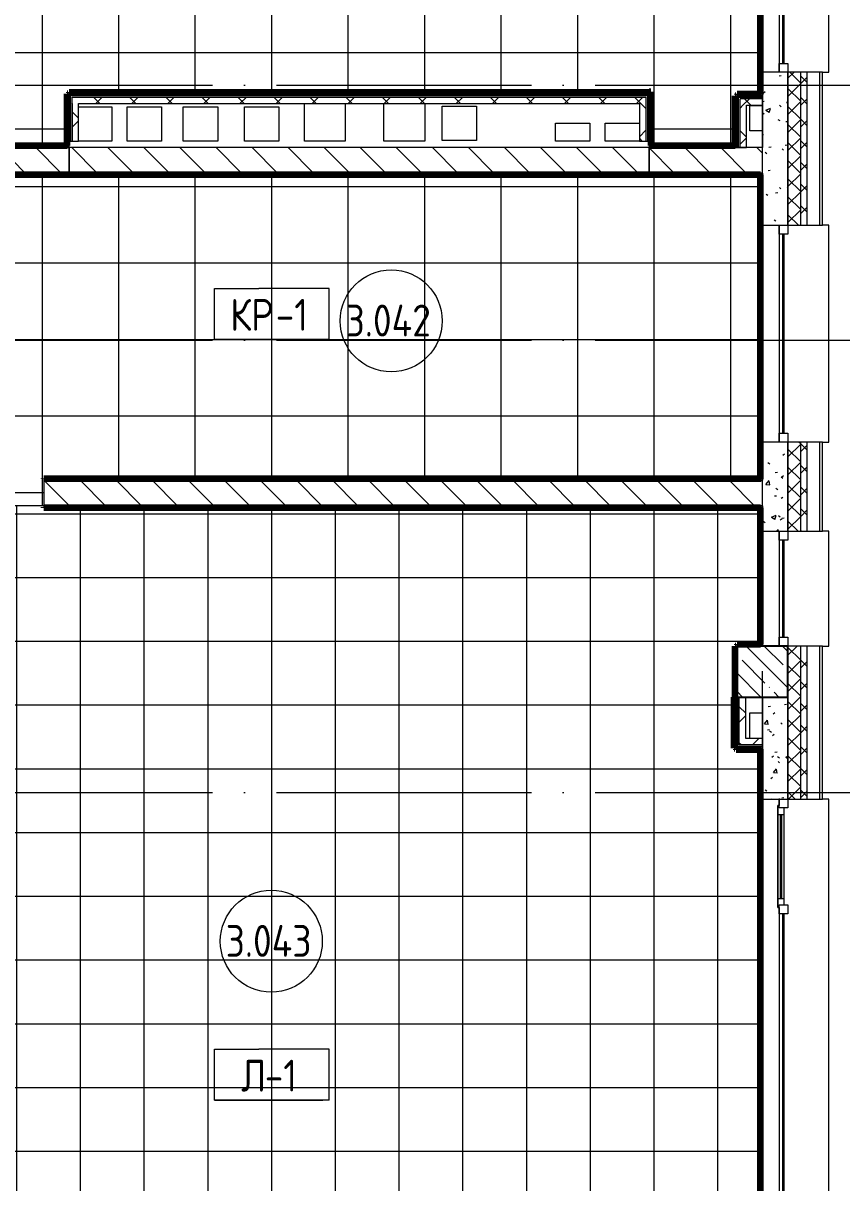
# Model space of a CAD drawing. Header units: millimetres. Extents: x 97 to 215964, y -4577 to 60645.
# Drawn here: x 205748 to 212170, y 36915 to 46010 of the extents above; entities that cross this region are included whole.
import ezdxf

# ---------------------------------------------------------------- set-up
doc = ezdxf.new("R2010")
doc.units = ezdxf.units.MM
doc.linetypes.add('ADSK_Линия сетки', pattern=[2500, 2000, -250, 0, -250])
for name, color, linetype, lineweight in [('A-AREA-____-IDEN', 2, 'Continuous', 20), ('A-FLOR-____-IDEN', 11, 'Continuous', 20), ('A-FLOR-____-OTLN', 192, 'Continuous', 9), ('A-FLOR-____-PATT', 8, 'Continuous', 9), ('A-GLAZ-____-MCUT', 151, 'Continuous', 9), ('A-GLAZ-____-OTLN', 151, 'Continuous', 9), ('A-WALL-____-MCUT', 113, 'Continuous', 9), ('A-WALL-____-PATT', 111, 'Continuous', 9), ('A-WALL-FNSH-MCUT', 113, 'Continuous', 9), ('I-WALL-____-OTLN', 2, 'Continuous', 9), ('S-COLS-____-MCUT', 52, 'Continuous', 9), ('S-COLS-____-OTLN', 52, 'Continuous', 9), ('S-GRID-____-OTLN', 1, 'Continuous', 9)]:
    doc.layers.add(name, color=color, linetype=linetype, lineweight=lineweight)
doc.styles.add('GOST Common', font='GOST_Common.ttf', dxfattribs={"width": 0.9, "height": 250})
pattern_1 = [(135, (0, 0), (-141.42136, -141.42136), [])]
pattern_2 = [(45, (0, 0), (-141.42136, 141.42136), []), (135, (0, 0), (-141.42136, -141.42136), [])]
pattern_3 = [(50, (0, 0), (364.36793, -31.8783), [38.1, -419.1]), (355, (0, 0), (-70.48585, 382.1133), [30.48, -335.28]), (100.451, (30.36, -2.66), (293.885, 350.2334), [32.38, -356.18]), (46.184, (0, 101.6), (542.1585, -84.0858), [57.15, -628.65]), (96.636, (45.2, 94.6), (474.8049, 494.8554), [48.57, -534.27]), (351.184, (0, 101.6), (474.8102, 494.85), [45.72, -502.92]), (21, (50.8, 76.2), (303.22847, -204.53046), [38.1, -419.1]), (326, (50.8, 76.2), (123.6039, 368.37604), [30.48, -335.28]), (71.451, (76.07, 59.16), (426.8341, 163.8427), [32.38, -356.18]), (37.5, (0, 0), (6.17665, 169.11015), [16.764, -314.452, 16.764, -323.596, -336.55]), (37.5, (0, 0), (6.17665, 169.11015), [-671.576, 16.764, -319.786]), (7.5, (0, 0), (133.63888, 200.3615), [16.764, -177.292, 16.764, -306.832, -128.27]), (7.5, (0, 0), (133.63888, 200.3615), [-517.652, 16.764, -111.506]), (327.5, (-113.28, 0), (271.18182, -11.45836), [16.764, -110.236, 16.764, -379.476, -525.78]), (327.5, (-113.28, 0), (271.18182, -11.45836), [-523.24, 16.764, -509.016]), (317.5, (-164.08, 0), (296.2585, 50.85285), [16.764, -148.336, 16.764, -246.38, -373.38]), (317.5, (-164.08, 0), (296.2585, 50.85285), [-428.244, 16.764, -356.616])]

# ---------------------------------------------------------------- blocks, each defined once
blk = doc.blocks.new('Окно_СКБ_1Ст1 - 120_Окно_СКБ_1Ст_1700_ОК19Л-29018914-О_АИ_ПП_8_400_Целиком')
at = {"layer": 'A-GLAZ-____-MCUT', "color": 90}
for p, q in [((-850, -195), (-850, -125)), ((-850, -125), (-780, -125)), ((-780, -125), (-780, -195)), ((780, -195), (780, -125)), ((780, -125), (850, -125)), ((850, -125), (850, -195)), ((-780, -195), (-850, -195)), ((850, -195), (780, -195))]:
    blk.add_line(p, q, dxfattribs=at)
at = {"layer": 'A-GLAZ-____-MCUT', "color": 10, "lineweight": 5}
for p, q in [((780, -155), (-780, -155)), ((780, -165), (-780, -165))]:
    blk.add_line(p, q, dxfattribs=at)
at = {"layer": 'A-GLAZ-____-OTLN', "color": 10, "lineweight": 5}
blk.add_line((-850, -195), (850, -195), dxfattribs=at)
blk = doc.blocks.new('Окно_СКБ_1Ст1 - 120_Окно_СКБ_1Ст_900_ОК4_EI30-35456439-О_АИ_ПП_8_400_Целиком')
at = {"layer": 'A-GLAZ-____-MCUT', "color": 90}
for p, q in [((-450, -195), (-450, -125)), ((-450, -125), (-380, -125)), ((-380, -125), (-380, -195)), ((380, -195), (380, -125)), ((380, -125), (450, -125)), ((450, -125), (450, -195)), ((-380, -195), (-450, -195)), ((450, -195), (380, -195))]:
    blk.add_line(p, q, dxfattribs=at)
at = {"layer": 'A-GLAZ-____-MCUT', "color": 10, "lineweight": 5}
for p, q in [((380, -155), (-380, -155)), ((380, -165), (-380, -165))]:
    blk.add_line(p, q, dxfattribs=at)
at = {"layer": 'A-GLAZ-____-OTLN', "color": 10, "lineweight": 5}
blk.add_line((-450, -195), (450, -195), dxfattribs=at)
blk = doc.blocks.new('Окно_СКБ_2Ст1 - Окно_СКБ_2Ст 3300_ОК2л-29018870-О_АИ_ПП_8_400_Целиком')
at = {"layer": 'A-GLAZ-____-MCUT', "color": 90}
for p, q in [((-1650, -195), (-1650, -125)), ((-1650, -125), (-1580, -125)), ((-1580, -125), (-1580, -195)), ((-820, -155), (-1580, -155)), ((-1580, -155), (-1580, -195)), ((-1530, -205), (-1530, -155)), ((-870, -205), (-870, -155)), ((-820, -195), (-820, -125)), ((-820, -125), (-750, -125)), ((-820, -195), (-820, -155)), ((-750, -125), (-750, -195)), ((1580, -195), (1580, -125)), ((1580, -125), (1650, -125)), ((1650, -125), (1650, -195)), ((-1580, -195), (-1650, -195)), ((-1580, -195), (-1600, -195)), ((-1600, -195), (-1600, -205)), ((-1600, -205), (-800, -205)), ((-800, -205), (-1600, -205)), ((-750, -195), (-820, -195)), ((-800, -195), (-820, -195)), ((-800, -205), (-800, -195)), ((1650, -195), (1580, -195))]:
    blk.add_line(p, q, dxfattribs=at)
at = {"layer": 'A-GLAZ-____-MCUT', "color": 10, "lineweight": 5}
for p, q in [((-1530, -175), (-870, -175)), ((1580, -155), (-750, -155)), ((1580, -165), (-750, -165)), ((-870, -185), (-1530, -185))]:
    blk.add_line(p, q, dxfattribs=at)
at = {"layer": 'A-GLAZ-____-OTLN', "color": 10, "lineweight": 5}
for p, q in [((-1650, -195), (-1600, -195)), ((-800, -195), (1650, -195))]:
    blk.add_line(p, q, dxfattribs=at)
blk = doc.blocks.new('WNW_Отлив1 - Отлив_металлический 2-28598290-О_АИ_ПП_8_400_Целиком')
at = {"layer": 'A-GLAZ-____-OTLN', "color": 10, "lineweight": 5}
for p, q in [((1650, 320), (-1650, 320)), ((-1650, 320), (-1650, 270)), ((1650, 270), (1650, 320))]:
    blk.add_line(p, q, dxfattribs=at)
blk = doc.blocks.new('WNW_Отлив1 - Отлив_металлический 2-28595994-О_АИ_ПП_8_400_Целиком')
at = {"layer": 'A-GLAZ-____-OTLN', "color": 10, "lineweight": 5}
for p, q in [((850, 320), (-850, 320)), ((-850, 320), (-850, 270)), ((850, 270), (850, 320))]:
    blk.add_line(p, q, dxfattribs=at)
blk = doc.blocks.new('WNW_Отлив1 - Отлив_металлический 2-28596055-О_АИ_ПП_8_400_Целиком')
at = {"layer": 'A-GLAZ-____-OTLN', "color": 10, "lineweight": 5}
for p, q in [((450, 320), (-450, 320)), ((-450, 320), (-450, 270)), ((450, 270), (450, 320))]:
    blk.add_line(p, q, dxfattribs=at)
blk = doc.blocks.new('BSC_Колонна _Прямоугольная - 400x400-V85-О_АИ_ПП_8_400_Целиком')
at = {"layer": 'S-COLS-____-OTLN', "lineweight": 5}
h = blk.add_hatch(dxfattribs=at)
h.set_pattern_fill('FP_95', color=256, style=0, pattern_type=2)
h.set_pattern_definition([(135, (-152749.98, -40925), (-142.56192, -142.56192), []), (135, (-152607.42, -40925), (-142.56192, -142.56192), [252.016, -50.403, 3.353, -47.05])])
h.paths.add_polyline_path([(-200, -200), (200, -200), (200, 200), (-200, 200)])
at = {"layer": 'S-COLS-____-MCUT', "color": 130, "lineweight": 25}
for p, q in [((200, 200), (-200, 200)), ((-200, 200), (-200, -200)), ((200, -200), (200, 200)), ((-200, -200), (200, -200))]:
    blk.add_line(p, q, dxfattribs=at)
blk = doc.blocks.new('0083_СОШ675_АР_R22_rvt-1-О_АИ_ПП_8_400_Целиком')
at = {"layer": 'A-WALL-____-PATT', "lineweight": 5}
h = blk.add_hatch(dxfattribs=at)
h.set_pattern_fill('FP_9', color=10, style=0, pattern_type=2)
h.set_pattern_definition([(135, (0, 0), (-84.85281, -84.85281), []), (225, (0, 0), (84.85281, -84.85281), [])])
h.paths.add_polyline_path([(153050, -275), (153100, -275), (153100, 625), (153050, 625), (153050, -175)])
h.paths.add_polyline_path([(153100, 2325), (153100, 3025), (153050, 3025), (153050, 2325)])
h.paths.add_polyline_path([(153100, 3925), (153100, 5125), (153050, 5125), (153050, 3925)])
h.paths.add_polyline_path([(153050, 8425), (153100, 8425), (153100, 9625), (153050, 9625)])
h.paths.add_polyline_path([(153100, 11325), (153100, 12025), (153050, 12025), (153050, 11325)])
h.paths.add_polyline_path([(153050, 12925), (153100, 12925), (153100, 14125), (153050, 14125), (153050, 13803.3)])
h.paths.add_polyline_path([(153050, 15025), (153100, 15025), (153100, 15725), (153050, 15725)])
h.paths.add_polyline_path([(153050, 17425), (153100, 17425), (153100, 18625), (153050, 18625), (153050, 17711.4)])
h.paths.add_polyline_path([(153050, 21925), (153100, 21925), (153100, 23125), (153050, 23125)])
h.paths.add_polyline_path([(153050, 26425), (153100, 26425), (153100, 27625), (153050, 27625)])
h.paths.add_polyline_path([(153050, 29325), (153100, 29325), (153100, 30025), (153050, 30025), (153050, 29435.8)])
h.paths.add_polyline_path([(153100, 30925), (153100, 32125), (153050, 32125), (153050, 30925)])
h.paths.add_polyline_path([(153100, 35425), (153100, 36625), (153050, 36625), (153050, 35425)])
h.paths.add_polyline_path([(153050, 39925), (153100, 39925), (153100, 41125), (153050, 41125)])
h.paths.add_polyline_path([(153100, 42025), (153100, 42725), (153050, 42725), (153050, 42025)])
h.paths.add_polyline_path([(153050, 44425), (153100, 44425), (153100, 45625), (153050, 45625), (153050, 45068.3)])
h.paths.add_polyline_path([(153100, 47325), (153100, 48025), (153050, 48025), (153050, 47325)])
h.paths.add_polyline_path([(153050, 48925), (153100, 48925), (153100, 50125), (153050, 50125), (153050, 48976.4)])
h.paths.add_polyline_path([(153100, 53425), (153100, 54625), (153050, 54625), (153050, 53425)])
h.paths.add_polyline_path([(153100, 57925), (153100, 59075), (153050, 59075), (153050, 57925)])
h = blk.add_hatch(dxfattribs=at)
h.set_pattern_fill('FP_16', color=10, style=0, pattern_type=2)
h.set_pattern_definition([(45, (0, 0), (-70.71068, 70.71068), []), (135, (0, 0), (-70.71068, -70.71068), [])])
h.paths.add_polyline_path([(153050, -175), (153050, 625), (152950, 625), (152950, -175)])
h.paths.add_polyline_path([(153050, 2325), (153050, 3025), (152950, 3025), (152950, 2325)])
h.paths.add_polyline_path([(153050, 3925), (153050, 5125), (152950, 5125), (152950, 3925)])
h.paths.add_polyline_path([(152950, 8425), (153050, 8425), (153050, 9625), (152950, 9625), (152950, 8825)])
h.paths.add_polyline_path([(152950, 11325), (153050, 11325), (153050, 12025), (152950, 12025)])
h.paths.add_polyline_path([(152950, 12925), (153050, 12925), (153050, 14125), (152950, 14125), (152950, 13325)])
h.paths.add_polyline_path([(153050, 15025), (153050, 15725), (152950, 15725), (152950, 15025)])
h.paths.add_polyline_path([(152950, 17425), (153050, 17425), (153050, 18625), (152950, 18625), (152950, 17711.4)])
h.paths.add_polyline_path([(152950, 21925), (153050, 21925), (153050, 23125), (152950, 23125), (152950, 22325)])
h.paths.add_polyline_path([(152950, 26425), (153050, 26425), (153050, 27625), (152950, 27625), (152950, 26825)])
h.paths.add_polyline_path([(152950, 29325), (153050, 29325), (153050, 30025), (152950, 30025), (152950, 29435.8)])
h.paths.add_polyline_path([(153050, 30925), (153050, 32125), (152950, 32125), (152950, 30925)])
h.paths.add_polyline_path([(153050, 35425), (153050, 36625), (152950, 36625), (152950, 35425)])
h.paths.add_polyline_path([(152950, 39925), (153050, 39925), (153050, 41125), (152950, 41125), (152950, 40725)])
h.paths.add_polyline_path([(152950, 42025), (153050, 42025), (153050, 42725), (152950, 42725)])
h.paths.add_polyline_path([(152950, 44425), (153050, 44425), (153050, 45625), (152950, 45625), (152950, 45068.3)])
h.paths.add_polyline_path([(153050, 47325), (153050, 48025), (152950, 48025), (152950, 47325)])
h.paths.add_polyline_path([(152950, 48925), (153050, 48925), (153050, 50125), (152950, 50125), (152950, 48976.4)])
h.paths.add_polyline_path([(153050, 53425), (153050, 54625), (152950, 54625), (152950, 53425)])
h.paths.add_polyline_path([(152950, 57925), (153050, 57925), (153050, 58975), (152950, 58975), (152950, 58575)])
h = blk.add_hatch(dxfattribs=at)
h.set_pattern_fill('FP_69', color=10, style=0, pattern_type=2)
h.set_pattern_definition(pattern_3)
h.paths.add_polyline_path([(152924.5, 42025), (152950, 42025), (152950, 42725), (152750, 42725), (152750, 42025)])
h.paths.add_polyline_path([(152750, 44425), (152950, 44425), (152950, 45625), (152750, 45625), (152750, 44835)])
h = blk.add_hatch(dxfattribs=at)
h.set_pattern_fill('FP_17', color=252, style=0, pattern_type=2)
h.set_pattern_definition(pattern_2)
h.paths.add_polyline_path([(147385, 45380), (151785, 45380), (151785, 45430), (147335, 45430), (147335, 45380)])
h = blk.add_hatch(dxfattribs=at)
h.set_pattern_fill('FP_17', color=252, style=0, pattern_type=2)
h.set_pattern_definition(pattern_2)
h.paths.add_polyline_path([(151835, 45085), (151835, 45430), (151785, 45430), (151785, 45085)])
h = blk.add_hatch(dxfattribs=at)
h.set_pattern_fill('FP_17', color=252, style=0, pattern_type=2)
h.set_pattern_definition(pattern_2)
h.paths.add_polyline_path([(152575, 45366), (152750, 45366), (152750, 45416), (152575, 45416)])
h = blk.add_hatch(dxfattribs=at)
h.set_pattern_fill('FP_17', color=252, style=0, pattern_type=2)
h.set_pattern_definition(pattern_2)
h.paths.add_polyline_path([(147385, 45085), (147385, 45380), (147335, 45380), (147335, 45085)])
h = blk.add_hatch(dxfattribs=at)
h.set_pattern_fill('FP_17', color=252, style=0, pattern_type=2)
h.set_pattern_definition(pattern_2)
h.paths.add_polyline_path([(152625, 45035), (152625, 45366), (152575, 45366), (152575, 45035)])
h = blk.add_hatch(dxfattribs=at)
h.set_pattern_fill('FP_10', color=10, style=0, pattern_type=2)
h.set_pattern_definition(pattern_1)
h.paths.add_polyline_path([(145660, 44835), (147310, 44835), (147310, 45035), (145660, 45035)])
h = blk.add_hatch(dxfattribs=at)
h.set_pattern_fill('FP_10', color=10, style=0, pattern_type=2)
h.set_pattern_definition(pattern_1)
h.paths.add_polyline_path([(151860, 44835), (151860, 45035), (147310, 45035), (147310, 44835), (151666.7, 44835)])
h = blk.add_hatch(dxfattribs=at)
h.set_pattern_fill('FP_10', color=10, style=0, pattern_type=2)
h.set_pattern_definition(pattern_1)
h.paths.add_polyline_path([(152750, 44835), (152750, 45035), (151860, 45035), (151860, 44835), (152295.6, 44835)])
h = blk.add_hatch(dxfattribs=at)
h.set_pattern_fill('FP_10', color=10, style=0, pattern_type=2)
h.set_pattern_definition(pattern_1)
h.paths.add_polyline_path([(152750, 42225), (152750, 42425), (147111.1, 42425), (147111.1, 42225), (151666.7, 42225)])
h.paths.add_polyline_path([(145580, 42225), (145861.1, 42225), (145861.1, 42425), (145580, 42425)])
h = blk.add_hatch(dxfattribs=at)
h.set_pattern_fill('FP_17', color=252, style=0, pattern_type=2)
h.set_pattern_definition(pattern_2)
h.paths.add_polyline_path([(152568, 40400.1), (152618, 40400.1), (152618, 40725), (152568, 40725), (152568, 40671.7)])
h = blk.add_hatch(dxfattribs=at)
h.set_pattern_fill('FP_69', color=10, style=0, pattern_type=2)
h.set_pattern_definition(pattern_3)
h.paths.add_polyline_path([(152950, 36225), (152950, 36225), (152950, 36625), (152750, 36625), (152750, 36225), (152924.5, 36225)])
h.paths.add_polyline_path([(152750, 39925), (152950, 39925), (152950, 40725), (152750, 40725), (152750, 40183.1)])
h = blk.add_hatch(dxfattribs=at)
h.set_pattern_fill('FP_17', color=252, style=0, pattern_type=2)
h.set_pattern_definition(pattern_2)
h.paths.add_polyline_path([(152610, 40350.1), (152750, 40350.1), (152750, 40400.1), (152568, 40400.1), (152568, 40350.1)])
at = {"layer": 'A-FLOR-____-OTLN', "color": 90}
for p, q in [((147385, 45355), (147646, 45355)), ((147646, 45355), (147646, 45085)), ((147766, 45085), (147766, 45355)), ((147766, 45355), (148036, 45355)), ((148036, 45355), (148036, 45085)), ((148206, 45085), (148206, 45355)), ((148206, 45355), (148476, 45355)), ((148476, 45355), (148476, 45085)), ((148686, 45085), (148686, 45355)), ((148686, 45355), (148956, 45355)), ((148956, 45355), (148956, 45085)), ((149156, 45085), (149156, 45380)), ((149476, 45380), (149476, 45085)), ((149780, 45085), (149780, 45380)), ((150100, 45380), (150100, 45085)), ((150236, 45090), (150236, 45360)), ((150236, 45360), (150506, 45360)), ((150506, 45360), (150506, 45090)), ((152650, 45165), (152650, 45365)), ((152650, 45365), (152750, 45365)), ((151126, 45085), (151126, 45225)), ((151126, 45225), (151396, 45225)), ((151396, 45225), (151396, 45085)), ((151516, 45085), (151516, 45225)), ((151516, 45225), (151785, 45225)), ((152750, 45165), (152650, 45165)), ((147646, 45085), (147385, 45085)), ((148036, 45085), (147766, 45085)), ((148476, 45085), (148206, 45085)), ((148956, 45085), (148686, 45085)), ((149476, 45085), (149156, 45085)), ((150100, 45085), (149780, 45085)), ((150506, 45090), (150236, 45090)), ((151396, 45085), (151126, 45085)), ((151785, 45085), (151516, 45085)), ((152650, 40400.1), (152650, 40600)), ((152650, 40600), (152750, 40600))]:
    blk.add_line(p, q, dxfattribs=at)
at = {"layer": 'A-WALL-____-MCUT', "color": 50, "lineweight": 13}
for p, q in [((152750, 45625), (152750, 45035)), ((152950, 45625), (152750, 45625)), ((152950, 45625), (152950, 44425)), ((152950, 44425), (152950, 45625)), ((153100, 45625), (153050, 45625)), ((153050, 44425), (153050, 45625)), ((153100, 44425), (153100, 45625)), ((147335, 45430), (151785, 45430)), ((147335, 45380), (147335, 45430)), ((151785, 45430), (151835, 45430)), ((151835, 45430), (151835, 45085)), ((152575, 45366), (152575, 45416)), ((152750, 45416), (152575, 45416)), ((152750, 45366), (152750, 45416)), ((147335, 45380), (147335, 45085)), ((147385, 45380), (151785, 45380)), ((147385, 45085), (147385, 45380)), ((151785, 45380), (151785, 45085)), ((152575, 45035), (152575, 45366)), ((152625, 45035), (152625, 45366)), ((152625, 45366), (152750, 45366)), ((147310, 45035), (145660, 45035)), ((151860, 45035), (147310, 45035)), ((147310, 45035), (147310, 44835)), ((147310, 44835), (147310, 45035)), ((147335, 45085), (147385, 45085)), ((151785, 45085), (151835, 45085)), ((152750, 45035), (151860, 45035)), ((151860, 45035), (151860, 44835)), ((151860, 44835), (151860, 45035)), ((152575, 45035), (152625, 45035)), ((145660, 44835), (147310, 44835)), ((147310, 44835), (151860, 44835)), ((151860, 44835), (152750, 44835)), ((152750, 44835), (152750, 44425)), ((152750, 44425), (152950, 44425)), ((153050, 44425), (153100, 44425)), ((152750, 42725), (152750, 42425)), ((152950, 42725), (152750, 42725)), ((152950, 42725), (152950, 42025)), ((152950, 42025), (152950, 42725)), ((153100, 42725), (153050, 42725)), ((153050, 42025), (153050, 42725)), ((153100, 42025), (153100, 42725)), ((152750, 42425), (147111.1, 42425)), ((147111.1, 42425), (147111.1, 42225)), ((147111.1, 42225), (152750, 42225)), ((152750, 42225), (152750, 42025)), ((152750, 42025), (152950, 42025)), ((153050, 42025), (153100, 42025)), ((153100, 41125), (153050, 41125)), ((153050, 39925), (153050, 41125)), ((153100, 39925), (153100, 41125)), ((152568, 40400.1), (152568, 40725)), ((152618, 40400.1), (152618, 40725)), ((152750, 40725), (152750, 39925)), ((152950, 40725), (152950, 39925)), ((152950, 39925), (152950, 40725)), ((152568, 40350.1), (152568, 40400.1)), ((152750, 40400.1), (152618, 40400.1)), ((152750, 40350.1), (152750, 40400.1)), ((152750, 40350.1), (152568, 40350.1)), ((152750, 39925), (152950, 39925)), ((153050, 39925), (153100, 39925))]:
    blk.add_line(p, q, dxfattribs=at)
at = {"layer": 'A-WALL-____-MCUT', "color": 90}
for p, q in [((153050, 45625), (152950, 45625)), ((153200, 45625), (153100, 45625)), ((152950, 44425), (153050, 44425)), ((153100, 44425), (153200, 44425)), ((153050, 42725), (152950, 42725)), ((153200, 42725), (153100, 42725)), ((152950, 42025), (153050, 42025)), ((153100, 42025), (153200, 42025)), ((153050, 41125), (152950, 41125)), ((153200, 41125), (153100, 41125)), ((152950, 39925), (153050, 39925)), ((153100, 39925), (153200, 39925))]:
    blk.add_line(p, q, dxfattribs=at)
at = {"layer": 'A-WALL-____-MCUT', "color": 10, "lineweight": 5}
for p, q in [((153200, 44425), (153200, 45625)), ((147322.5, 45442.5), (151785, 45442.5)), ((147322.5, 45430), (147322.5, 45442.5)), ((147322.5, 45380), (147322.5, 45430)), ((151785, 45442.5), (151835, 45442.5)), ((151835, 45442.5), (151847.5, 45442.5)), ((151847.5, 45442.5), (151847.5, 45085)), ((152562.5, 45416), (152562.5, 45428.5)), ((152750, 45428.5), (152562.5, 45428.5)), ((152562.5, 45366), (152562.5, 45416)), ((147322.5, 45380), (147322.5, 45085)), ((152562.5, 45035), (152562.5, 45366)), ((152750, 44835), (152750, 45035)), ((153200, 42025), (153200, 42725)), ((152750, 42225), (152750, 42425)), ((153200, 39925), (153200, 41125)), ((152555.5, 40400.1), (152555.5, 40725)), ((152555.5, 40350.1), (152555.5, 40400.1)), ((152555.5, 40337.6), (152555.5, 40350.1)), ((152750, 40337.6), (152555.5, 40337.6))]:
    blk.add_line(p, q, dxfattribs=at)
at = {"layer": 'A-WALL-FNSH-MCUT', "color": 90}
for p, q in [((153220, 45625), (153200, 45625)), ((153220, 44425), (153220, 45625)), ((151785, 45455), (147310, 45455)), ((147310, 45455), (147310, 45442.5)), ((147310, 45442.5), (147310, 45430)), ((147310, 45430), (147310, 45380)), ((151835, 45455), (151785, 45455)), ((151847.5, 45455), (151835, 45455)), ((151860, 45455), (151847.5, 45455)), ((151860, 45085), (151860, 45455)), ((152750, 45441), (152550, 45441)), ((152550, 45441), (152550, 45428.5)), ((152550, 45428.5), (152550, 45416)), ((152550, 45416), (152550, 45366)), ((152750, 45428.5), (152750, 45441)), ((152750, 45416), (152750, 45428.5)), ((147310, 45380), (147310, 45085)), ((152550, 45366), (152550, 45035)), ((147310, 45085), (147322.5, 45085)), ((147322.5, 45085), (147335, 45085)), ((151835, 45085), (151847.5, 45085)), ((151847.5, 45085), (151860, 45085)), ((152550, 45035), (152562.5, 45035)), ((152562.5, 45035), (152575, 45035)), ((153200, 44425), (153220, 44425)), ((153220, 42725), (153200, 42725)), ((153220, 42025), (153220, 42725)), ((153200, 42025), (153220, 42025)), ((153220, 41125), (153200, 41125)), ((153220, 39925), (153220, 41125)), ((152543, 40725), (152543, 40400.1)), ((152550, 40725), (152543, 40725)), ((152543, 40400.1), (152543, 40350.1)), ((152543, 40350.1), (152543, 40337.6)), ((152543, 40337.6), (152543, 40325.1)), ((152543, 40325.1), (152750, 40325.1)), ((152750, 40337.6), (152750, 40350.1)), ((152750, 40325.1), (152750, 40337.6)), ((153200, 39925), (153220, 39925))]:
    blk.add_line(p, q, dxfattribs=at)
at = {"layer": 'I-WALL-____-OTLN', "color": 90}
for p, q in [((152750, 45625), (152750, 47325)), ((152750, 42725), (152750, 44425)), ((152750, 41125), (152750, 42025)), ((152750, 36625), (152750, 39925))]:
    blk.add_line(p, q, dxfattribs=at)
at = {"layer": 'A-GLAZ-____-OTLN', "color": 90, "lineweight": 9, "rotation": 269.9999999999999}
for name, p in [('Окно_СКБ_1Ст1 - 120_Окно_СКБ_1Ст_1700_ОК19Л-29018914-О_АИ_ПП_8_400_Целиком', (153075, 46475)), ('WNW_Отлив1 - Отлив_металлический 2-28595994-О_АИ_ПП_8_400_Целиком', (152950, 46475)), ('Окно_СКБ_1Ст1 - 120_Окно_СКБ_1Ст_1700_ОК19Л-29018914-О_АИ_ПП_8_400_Целиком', (153075, 43575)), ('WNW_Отлив1 - Отлив_металлический 2-28595994-О_АИ_ПП_8_400_Целиком', (152950, 43575)), ('Окно_СКБ_1Ст1 - 120_Окно_СКБ_1Ст_900_ОК4_EI30-35456439-О_АИ_ПП_8_400_Целиком', (153075, 41575)), ('WNW_Отлив1 - Отлив_металлический 2-28596055-О_АИ_ПП_8_400_Целиком', (152950, 41575)), ('Окно_СКБ_2Ст1 - Окно_СКБ_2Ст 3300_ОК2л-29018870-О_АИ_ПП_8_400_Целиком', (153075, 38275)), ('WNW_Отлив1 - Отлив_металлический 2-28598290-О_АИ_ПП_8_400_Целиком', (152950, 38275))]:
    blk.add_blockref(name, p, dxfattribs=at)
at = {"layer": 'S-COLS-____-OTLN', "color": 90, "lineweight": 9}
blk.add_blockref('BSC_Колонна _Прямоугольная - 400x400-V85-О_АИ_ПП_8_400_Целиком', (152750, 40925), dxfattribs=at)
blk = doc.blocks.new('ADSK_Марка_Перекрытие - Типоразмер_ADSK_Марка-158127-О_АИ_ПП_8_400_Целиком')
at = {"layer": 'A-FLOR-____-IDEN'}
for p, q in [((-4.5, 4), (-1, 4)), ((-4.5, 0), (-4.5, 4)), ((4.5, 4), (-1, 4)), ((4.5, 0), (4.5, 4)), ((4.5, 0), (-4.5, 0)), ((-4.5, 0), (4, 0))]:
    blk.add_line(p, q, dxfattribs=at)
blk = doc.blocks.new('ADSK_Марка_Помещение_ОдноЗначение - Номер-159740-О_АИ_ПП_8_400_Целиком')
at = {"layer": 'A-AREA-____-IDEN'}
blk.add_circle((0, 0), 4, dxfattribs=at)

msp = doc.modelspace()

# ---------------------------------------------------------------- hatches: boundary and pattern name
at = {"layer": 'A-FLOR-____-PATT'}
h = msp.add_hatch(dxfattribs=at)
h.set_pattern_fill('FP_196', color=256, style=0, pattern_type=2)
h.set_pattern_definition([(90, (207697.96, 46380), (-600, 4e-14), []), (180, (207697.96, 46380), (-7e-14, -600), [])])
h.paths.add_polyline_path([(206092.887824, 45049.999414), (206092.887824, 45454.999414), (206097.887824, 45455), (206097.887824, 45465), (206107.887824, 45465), (206108.430379, 45469.999414), (210672.887824, 45470.474504), (210672.887824, 45050.474504), (211332.865903, 45050.474504), (211332.865903, 45440.999414), (211337.865903, 45441.201312), (211337.865903, 45450.999414), (211347.865903, 45450.999414), (211347.865903, 45455.999414), (211532.887824, 45455.999414), (211532.887824, 47310), (211347.865903, 47310), (211347.843981, 47315), (211337.865903, 47315), (211337.865903, 47325), (211332.865903, 47325.579975), (211332.865903, 47510), (206182.785269, 47510), (206182.763347, 47725), (204932.785269, 47725), (204932.785269, 47520), (204937.785269, 47520), (204937.785269, 47510), (204932.785269, 47510), (204932.785269, 47505), (204367.887824, 47505), (204367.887824, 47399.977542), (204492.887824, 47399.977542), (204550.063539, 47393.968132), (204604.740401, 47376.202543), (204654.528769, 47347.457216), (204697.252651, 47308.988459), (204731.04481, 47262.477542), (204754.428366, 47209.957216), (204766.381345, 47153.72287), (204766.381345, 47096.232215), (204754.428366, 47039.997869), (204729.02124, 46984.692337), (204695.605819, 46939.483811), (204650.163435, 46899.977542), (204604.740401, 46873.752541), (204550.063539, 46855.986952), (204490.235635, 46849.977542), (204367.887824, 46849.977542), (204367.887824, 46790), (204362.887824, 46790), (204362.887824, 46785), (204352.887824, 46785), (204352.887824, 46790), (204347.887824, 46790), (204347.887824, 46785), (204112.887824, 46785), (204112.887824, 46800), (203848.053069, 46800), (203848.053069, 45574.999), (204062.887824, 45574.999), (204062.887824, 45415), (204457.887824, 45415), (204457.887824, 45410), (204467.887824, 45410), (204467.887824, 45400), (204472.865903, 45399.431212), (204472.865903, 45049.999414), (206040.079714, 45049.999414)])
h.paths.add_polyline_path([(204539.717951, 47117.906474), (204535.835666, 47116.044116), (204537.887824, 47117.373197)])
h.paths.add_polyline_path([(204527.887824, 47104.977542), (204533.064205, 47105.659026), (204537.887824, 47107.657034), (204542.02996, 47110.835407), (204545.208332, 47114.977542), (204547.206341, 47119.801161), (204547.887824, 47124.977542), (204547.206341, 47130.153923), (204545.208332, 47134.977542), (204542.02996, 47139.119678), (204537.887824, 47142.29805), (204529.969864, 47144.703436), (204527.887824, 47144.977542), (204522.711443, 47144.296059), (204517.887824, 47142.29805), (204513.745689, 47139.119678), (204510.567316, 47134.977542), (204530.835666, 47134.6368), (204536.076606, 47132.854918), (204539.717951, 47132.04861), (204542.226638, 47127.497422), (204542.02996, 47121.91949), (204539.717951, 47117.906474), (204522.711443, 47114.977542), (204510.567316, 47114.977542), (204513.745689, 47110.835407), (204517.887824, 47107.657034), (204522.711443, 47105.659026)])
h = msp.add_hatch(dxfattribs=at)
h.set_pattern_fill('FP_174', color=256, style=0, pattern_type=2)
h.set_pattern_definition([(90, (207697.96, 43530), (-600, 4e-14), []), (180, (207697.96, 43530), (-7e-14, -600), [])])
h.paths.add_polyline_path([(204804.671054, 42225.000586), (205909.008417, 42225.001172), (205909.030339, 42425.000586), (205909.030339, 42425.18483), (205909.030339, 42440.18483), (211532.887824, 42440.18483), (211532.887824, 44820), (204362.88841, 44820), (204362.88841, 44344.19094), (204342.864601, 44344.19094), (204356.668944, 44335.529606), (204397.252651, 44298.987873), (204431.04481, 44252.476956), (204454.428366, 44199.956629), (204466.381345, 44143.722283), (204466.381345, 44086.231629), (204454.428366, 44029.997283), (204429.02124, 43974.691751), (204395.605819, 43929.483225), (204350.163435, 43889.976956), (204304.740401, 43863.751955), (204250.063539, 43845.986366), (204192.887824, 43839.976956), (204047.887824, 43839.976956), (204047.887824, 43944.998706), (203848.053069, 43944.952759), (203848.074991, 42694.998706), (204063.075577, 42694.998706), (204063.075577, 42440.18483), (204659.030339, 42440.18483), (204658.591508, 42425.18483), (204659.030339, 42424.997079), (204659.030339, 42225.000586)])
h.paths.add_polyline_path([(204239.717951, 44107.905888), (204235.835666, 44106.04353), (204237.887824, 44107.372611)])
h.paths.add_polyline_path([(204227.887824, 44094.976956), (204233.064205, 44095.65844), (204237.887824, 44097.656448), (204242.02996, 44100.83482), (204245.208332, 44104.976956), (204247.206341, 44109.800575), (204247.887824, 44114.976956), (204247.206341, 44120.153337), (204245.208332, 44124.976956), (204242.02996, 44129.119092), (204237.887824, 44132.297464), (204229.969864, 44134.70285), (204227.887824, 44134.976956), (204222.711443, 44134.295473), (204217.887824, 44132.297464), (204213.745689, 44129.119092), (204210.567316, 44124.976956), (204230.835666, 44124.636214), (204236.076606, 44122.854332), (204239.717951, 44122.048024), (204242.217951, 44117.565146), (204242.02996, 44111.918904), (204239.717951, 44107.905888), (204222.711443, 44104.976956), (204210.567316, 44104.976956), (204213.745689, 44100.83482), (204217.887824, 44097.656448), (204222.711443, 44095.65844)])
h = msp.add_hatch(dxfattribs=at)
h.set_pattern_fill('FP_194', color=256, style=0, pattern_type=2)
h.set_pattern_definition([(180, (207697.87, 37162.5), (-6e-14, -500), []), (270, (207697.87, 37162.5), (500, 3e-14), [])])
h.paths.add_polyline_path([(206691.319947, 32099.999414), (211532.887824, 32099.999414), (211532.887824, 35410.316132), (211340.887824, 35410.316132), (211340.887824, 35415.316132), (211330.887824, 35415.316132), (211330.887824, 35425.316132), (211325.887824, 35425.316132), (211325.887824, 35825.000586), (211332.887824, 35825.000586), (211332.887824, 36225.239253), (211337.887824, 36225.239253), (211337.887824, 36235.239253), (211347.887824, 36235.239253), (211347.887824, 36240.239253), (211532.865903, 36240.239253), (211532.865903, 40310.120506), (211340.887824, 40310.120506), (211340.887824, 40315.120506), (211330.887824, 40315.120506), (211330.887824, 40325.120506), (211325.887824, 40325.120506), (211325.887824, 40725.000586), (211332.887824, 40725.000586), (211332.887824, 41125.239253), (211337.887824, 41125.239253), (211337.887824, 41135.239253), (211347.887824, 41135.239253), (211347.887824, 41140.239253), (211532.865903, 41140.239253), (211532.865903, 42210.001172), (205909.030339, 42210.001172), (205909.030339, 42225.000586), (204659.030339, 42225.000586), (204659.030339, 42210.001172), (204392.887824, 42210.001172), (204392.887824, 40940.097462), (204397.887824, 40940.097462), (204397.887824, 40840.097462), (204522.887824, 40840.097462), (204580.063539, 40834.088052), (204634.740401, 40816.322463), (204684.528769, 40787.577135), (204727.252651, 40749.108379), (204761.04481, 40702.597462), (204784.428366, 40650.077135), (204796.381345, 40593.842789), (204796.381345, 40536.352134), (204784.428366, 40480.117788), (204759.02124, 40424.812256), (204727.252651, 40381.086545), (204680.163435, 40340.097462), (204634.740401, 40313.872461), (204580.063539, 40296.106872), (204522.887824, 40290.097462), (204397.887824, 40290.097462), (204397.887824, 40170), (204377.887824, 40170), (204377.865903, 40165), (204062.865903, 40165), (204062.865903, 39149.999414), (203847.865903, 39149.886517), (203847.865903, 36674.999414), (204047.865903, 36674.999414), (204047.887824, 36649.999414), (204062.865903, 36649.999414), (204062.865903, 36240.032748), (204377.865903, 36240.032748), (204378.877608, 36235.032748), (204387.865903, 36235.032748), (204387.865903, 36225.032748), (204392.865903, 36225), (204392.865903, 32099.999414)])
h.paths.add_polyline_path([(204569.717951, 40558.026394), (204567.717453, 40556.437208), (204565.835666, 40556.895143)])
h.paths.add_polyline_path([(204557.887824, 40545.097462), (204563.064205, 40545.778945), (204571.273703, 40550.37503), (204573.657706, 40553.076647), (204575.829653, 40556.597462), (204577.308563, 40560.697538), (204577.308563, 40569.497386), (204575.829653, 40573.597462), (204573.657706, 40577.118277), (204572.02996, 40579.239597), (204567.887824, 40582.41797), (204559.969864, 40584.823356), (204557.887824, 40585.097462), (204552.711443, 40584.415978), (204547.887824, 40582.41797), (204542.117942, 40577.118277), (204540.567316, 40575.097462), (204560.835666, 40574.75672), (204565.835666, 40573.02819), (204569.717951, 40572.16853), (204572.217951, 40567.685652), (204572.217951, 40562.509271), (204569.717951, 40558.026394), (204553.756098, 40555.097462), (204540.567316, 40555.097462), (204546.715222, 40548.676723), (204547.887824, 40547.776954), (204552.711443, 40545.778945)])
h.paths.add_polyline_path([(204377.865903, 40923.03256), (204377.887824, 40923.03256), (204377.865903, 40940.097462)])
at = {"layer": 'A-WALL-____-PATT'}
for points in [[(211547.887824, 45440.999414), (211547.887824, 45625), (211537.887824, 45625), (211537.887824, 45440.999414)], [(206097.887824, 45044.999414), (206107.887824, 45044.999414), (206107.887824, 45465), (206097.887824, 45465), (206097.887824, 45068.302741)], [(210657.887824, 45455), (210667.887824, 45455), (210667.887824, 45465), (206107.887824, 45465), (206107.887824, 45455), (210464.599544, 45455)], [(210667.887824, 45035.474504), (210667.887824, 45455), (210657.887824, 45455), (210657.887824, 45035.474504)], [(211337.865903, 45035.474504), (211347.865903, 45035.474504), (211347.865903, 45450.999414), (211337.865903, 45450.999414), (211337.865903, 45045.474504)], [(211347.865903, 45440.999414), (211537.887824, 45440.999414), (211537.887824, 45450.999414), (211347.865903, 45450.999414)], [(206107.887824, 45034.999414), (206107.887824, 45044.999414), (204467.887824, 45044.999414), (204467.887824, 45034.999414), (205433.560082, 45034.999414)], [(210667.887824, 45035.474504), (211337.865903, 45035.474504), (211337.865903, 45045.474504), (210667.887824, 45045.474504)], [(211537.887824, 44825), (211547.887824, 44825), (211547.887824, 44835), (204347.88841, 44834.999414), (204347.88841, 44825), (211093.488571, 44825)], [(211547.865903, 42025), (211547.865903, 42215.001172), (211537.865903, 42215.001172), (211537.865903, 42025)], [(211347.887824, 41125.239253), (211537.865903, 41125.239253), (211537.865903, 41135.239253), (211337.887824, 41135.239253), (211337.887824, 41125.239253)], [(211347.865903, 40725.000586), (211347.865903, 41125.239253), (211337.887824, 41125.239253), (211337.887824, 40725.000586)], [(211340.887824, 40315.120506), (211340.887824, 40725.000586), (211330.887824, 40725.000586), (211330.887824, 40315.120506)], [(211340.887824, 40315.120506), (211537.865903, 40315.120506), (211537.865903, 40325.120506), (211340.887824, 40325.120506)]]:
    msp.add_hatch(color=7, dxfattribs=at).paths.add_polyline_path(points)
h = msp.add_hatch(color=7, dxfattribs=at)
h.paths.add_polyline_path([(211537.887824, 42435.18483), (211547.887824, 42435.18483), (211547.887824, 42725), (211537.887824, 42725)])
h.paths.add_polyline_path([(211537.887824, 44425), (211547.887824, 44425), (211547.887824, 44825), (211537.887824, 44825)])
h = msp.add_hatch(color=7, dxfattribs=at)
h.paths.add_polyline_path([(211547.887824, 42425.18483), (211547.887824, 42435.18483), (205909.030339, 42435.18483), (205909.030339, 42425.18483), (210464.599544, 42425.18483)])
h.paths.add_polyline_path([(204058.075577, 42425.18483), (204659.030339, 42425.18483), (204659.030339, 42435.18483), (204058.075577, 42435.18483)])
h = msp.add_hatch(color=7, dxfattribs=at)
h.paths.add_polyline_path([(211537.865903, 42215.001172), (211547.887824, 42215.001172), (211547.887824, 42225.001172), (205909.030339, 42225.001172), (205909.030339, 42215.001172), (210464.599544, 42215.001172)])
h.paths.add_polyline_path([(204377.865903, 42215.001172), (204659.030339, 42215.001172), (204659.030339, 42225.001172), (204377.865903, 42225.001172)])
h = msp.add_hatch(color=7, dxfattribs=at)
h.paths.add_polyline_path([(211547.865903, 36225.000586), (211547.865903, 36624.999414), (211537.865903, 36624.999414), (211537.865903, 36225.239253)])
h.paths.add_polyline_path([(211537.865903, 39924.999414), (211547.865903, 39924.999414), (211547.865903, 40325.120506), (211537.865903, 40325.120506), (211537.865903, 40183.148508)])

# ---------------------------------------------------------------- linework, layer by layer
at = {"layer": 'A-FLOR-____-OTLN'}
msp.add_line((205909.030339, 42225.000586), (204659.030339, 42225.000586), dxfattribs=at)
at = {"layer": 'A-WALL-____-MCUT', "color": 7}
for p, q in [((211537.887824, 45625), (211537.887824, 45450.999414)), ((211547.887824, 45625), (211537.887824, 45625)), ((211547.887824, 45440.999414), (211547.887824, 45625)), ((206097.887824, 45465), (206097.887824, 45044.999414)), ((210667.887824, 45465), (206097.887824, 45465)), ((206107.887824, 45034.999414), (206107.887824, 45455)), ((206107.887824, 45455), (210657.887824, 45455)), ((210657.887824, 45455), (210657.887824, 45035.474504)), ((210667.887824, 45045.474504), (210667.887824, 45465)), ((211337.865903, 45450.999414), (211337.865903, 45045.474504)), ((211537.887824, 45450.999414), (211337.865903, 45450.999414)), ((211347.865903, 45035.474504), (211347.865903, 45440.999414)), ((211347.865903, 45440.999414), (211547.887824, 45440.999414)), ((204457.887824, 45034.999414), (206107.887824, 45034.999414)), ((206097.887824, 45044.999414), (204467.887824, 45044.999414)), ((210657.887824, 45035.474504), (211347.865903, 45035.474504)), ((211337.865903, 45045.474504), (210667.887824, 45045.474504)), ((211547.887824, 44835), (204347.88841, 44835)), ((204357.88841, 44825), (211537.887824, 44825)), ((211537.887824, 44825), (211537.887824, 44425)), ((211547.887824, 44425), (211547.887824, 44835)), ((211537.887824, 44425), (211547.887824, 44425)), ((211537.887824, 42725), (211537.887824, 42435.18483)), ((211547.887824, 42725), (211537.887824, 42725)), ((211547.887824, 42425.18483), (211547.887824, 42725)), ((211537.887824, 42435.18483), (205909.030339, 42435.18483)), ((205909.030339, 42435.18483), (205909.030339, 42425.18483)), ((205909.030339, 42425.18483), (211547.887824, 42425.18483)), ((211547.887824, 42225.001172), (205909.030339, 42225.001172)), ((205909.030339, 42225.001172), (205909.030339, 42215.001172)), ((205909.030339, 42215.001172), (211537.865903, 42215.001172)), ((211537.865903, 42215.001172), (211537.865903, 42025)), ((211547.865903, 42025), (211547.865903, 42215.001172)), ((211547.887824, 42215.001172), (211547.887824, 42225.001172)), ((211537.865903, 42025), (211547.865903, 42025)), ((211337.887824, 41135.239253), (211337.887824, 40725.000586)), ((211537.865903, 41135.239253), (211337.887824, 41135.239253)), ((211347.887824, 41125.239253), (211537.865903, 41125.239253)), ((211537.865903, 41125.239253), (211537.865903, 41135.239253)), ((211330.887824, 40725.000586), (211330.887824, 40315.120506)), ((211330.887824, 40725.000586), (211347.865903, 40725.000586)), ((211340.887824, 40325.120506), (211340.887824, 40725.000586)), ((211330.887824, 40315.120506), (211537.865903, 40315.120506)), ((211547.865903, 40325.120506), (211340.887824, 40325.120506)), ((211537.865903, 40315.120506), (211537.865903, 39924.999414)), ((211547.865903, 39924.999414), (211547.865903, 40325.120506)), ((211537.865903, 39924.999414), (211547.865903, 39924.999414))]:
    msp.add_line(p, q, dxfattribs=at)
at = {"layer": 'A-WALL-____-MCUT'}
for p, q in [((206107.887824, 45044.999414), (206097.887824, 45044.999414)), ((211337.865903, 45045.474504), (211337.865903, 45035.474504))]:
    msp.add_line(p, q, dxfattribs=at)
at = {"layer": 'I-WALL-____-OTLN', "color": 20, "lineweight": 90}
for p, q in [((211532.887824, 45450.999414), (211532.887824, 47315)), ((206092.887824, 45049.999414), (206092.887824, 45455)), ((206097.887824, 45455), (206092.887824, 45455)), ((206107.887824, 45469.999414), (209931.387824, 45469.999414)), ((206107.887824, 45469.999414), (206107.887824, 45465)), ((209931.387824, 45470.000586), (210657.887824, 45470.000586)), ((209931.387824, 45470.000586), (209931.387824, 45465)), ((210657.887824, 45465), (210657.887824, 45470.474504)), ((210672.887824, 45470.474504), (210657.887824, 45470.474504)), ((210672.887824, 45470.474504), (210672.887824, 45050.474504)), ((211332.865903, 45050.474504), (211332.865903, 45440.999414)), ((211337.865903, 45440.999414), (211332.865903, 45440.999414)), ((211347.865903, 45455.999414), (211537.887824, 45455.999414)), ((211347.865903, 45455.999414), (211347.865903, 45450.999414)), ((204472.865903, 45049.999414), (206092.887824, 45049.999414)), ((210672.887824, 45050.474504), (211332.865903, 45050.474504)), ((211532.887824, 44820), (204362.88841, 44820)), ((211532.887824, 42435.18483), (211532.887824, 44820)), ((205909.030339, 42440.18483), (211537.887824, 42440.18483)), ((205909.030339, 42440.18483), (205909.030339, 42435.18483))]:
    msp.add_line(p, q, dxfattribs=at)
at = {"layer": 'I-WALL-____-OTLN'}
for p, q in [((211537.887824, 45625), (211537.887824, 47315)), ((211547.887824, 47325), (211547.887824, 45625)), ((211537.887824, 42725), (211537.887824, 44425)), ((211547.887824, 44425), (211547.887824, 42725)), ((211537.865903, 41135.239253), (211537.865903, 42025)), ((211547.865903, 42025), (211547.865903, 41125.000586)), ((211537.865903, 36624.999414), (211537.865903, 39924.999414)), ((211547.865903, 39924.999414), (211547.865903, 36624.999414))]:
    msp.add_line(p, q, dxfattribs=at)
at = {"layer": 'I-WALL-____-OTLN', "color": 5, "lineweight": 90}
for p, q in [((205909.030339, 42215.001172), (205909.030339, 42210.001172)), ((211532.865903, 42210.001172), (205909.030339, 42210.001172)), ((211532.865903, 41140.239253), (211532.865903, 42210.001172)), ((211332.887824, 40725.000586), (211332.887824, 41125.239253)), ((211337.887824, 41125.239253), (211332.887824, 41125.239253)), ((211347.887824, 41140.239253), (211532.865903, 41140.239253)), ((211347.887824, 41140.239253), (211347.887824, 41135.239253)), ((211532.865903, 41125.000586), (211532.865903, 41125.239253)), ((211325.887824, 40325.120506), (211325.887824, 40725.000586)), ((211330.887824, 40725.000586), (211325.887824, 40725.000586)), ((211325.887824, 40325.120506), (211330.887824, 40325.120506)), ((211340.887824, 40315.120506), (211340.887824, 40310.120506)), ((211537.994068, 40310.120506), (211340.887824, 40310.120506)), ((211532.865903, 36240.239253), (211532.865903, 40315.120506))]:
    msp.add_line(p, q, dxfattribs=at)
at = {"layer": 'S-GRID-____-OTLN', "linetype": 'ADSK_Линия сетки'}
for p, q in [((211547.888824, -3572.657751), (211547.888824, 60644.999414)), ((55228.336609, 45525.000586), (215146.441901, 45525.000586)), ((55228.336609, 43525.000586), (215146.441901, 43525.000586)), ((55228.336609, 39975.000586), (215146.441901, 39975.000586))]:
    msp.add_line(p, q, dxfattribs=at)

# ---------------------------------------------------------------- block references
at = {"color": 250, "lineweight": 5}
msp.add_blockref('0083_СОШ675_АР_R22_rvt-1-О_АИ_ПП_8_400_Целиком', (58797.887824, 0), dxfattribs=at)
at = {"layer": 'A-AREA-____-IDEN', "xscale": 99.99999999999993, "yscale": 99.99999999999993, "zscale": 99.99999999999993}
for p in [(208635.503465, 43675.126908), (207694.67646, 38809.644726)]:
    msp.add_blockref('ADSK_Марка_Помещение_ОдноЗначение - Номер-159740-О_АИ_ПП_8_400_Целиком', p, dxfattribs=at)
at = {"layer": 'A-FLOR-____-IDEN', "xscale": 99.99999999999993, "yscale": 99.99999999999993, "zscale": 99.99999999999993}
for p in [(207697.959486, 43530), (207697.865903, 37562.5)]:
    msp.add_blockref('ADSK_Марка_Перекрытие - Типоразмер_ADSK_Марка-158127-О_АИ_ПП_8_400_Целиком', p, dxfattribs=at)

# ---------------------------------------------------------------- texts
at = {"layer": 'A-AREA-____-IDEN', "lineweight": 9, "char_height": 250, "width": 880.252875, "attachment_point": 1, "style": 'GOST Common'}
for s, insert in [('3.042', (208277.296208, 43802.85198)), ('3.043', (207336.469203, 38937.369797))]:
    msp.add_mtext(s, dxfattribs=dict(at, insert=insert))
at = {"layer": 'A-FLOR-____-IDEN', "lineweight": 9, "char_height": 250, "attachment_point": 1, "style": 'GOST Common'}
for s, insert, width in [('КР', (207371.87864, 43847.837574), 432.91125), ('-1', (207729.06614, 43847.837574), 331.898625), ('\\fGOST Common|b0|i0|c204|p34|;\\W.9;Л', (207458.185057, 37880.337574), 223.6708125), ('-1', (207642.731932, 37880.337574), 331.898625)]:
    msp.add_mtext(s, dxfattribs=dict(at, insert=insert, width=width))

doc.saveas('drawing.dxf')
